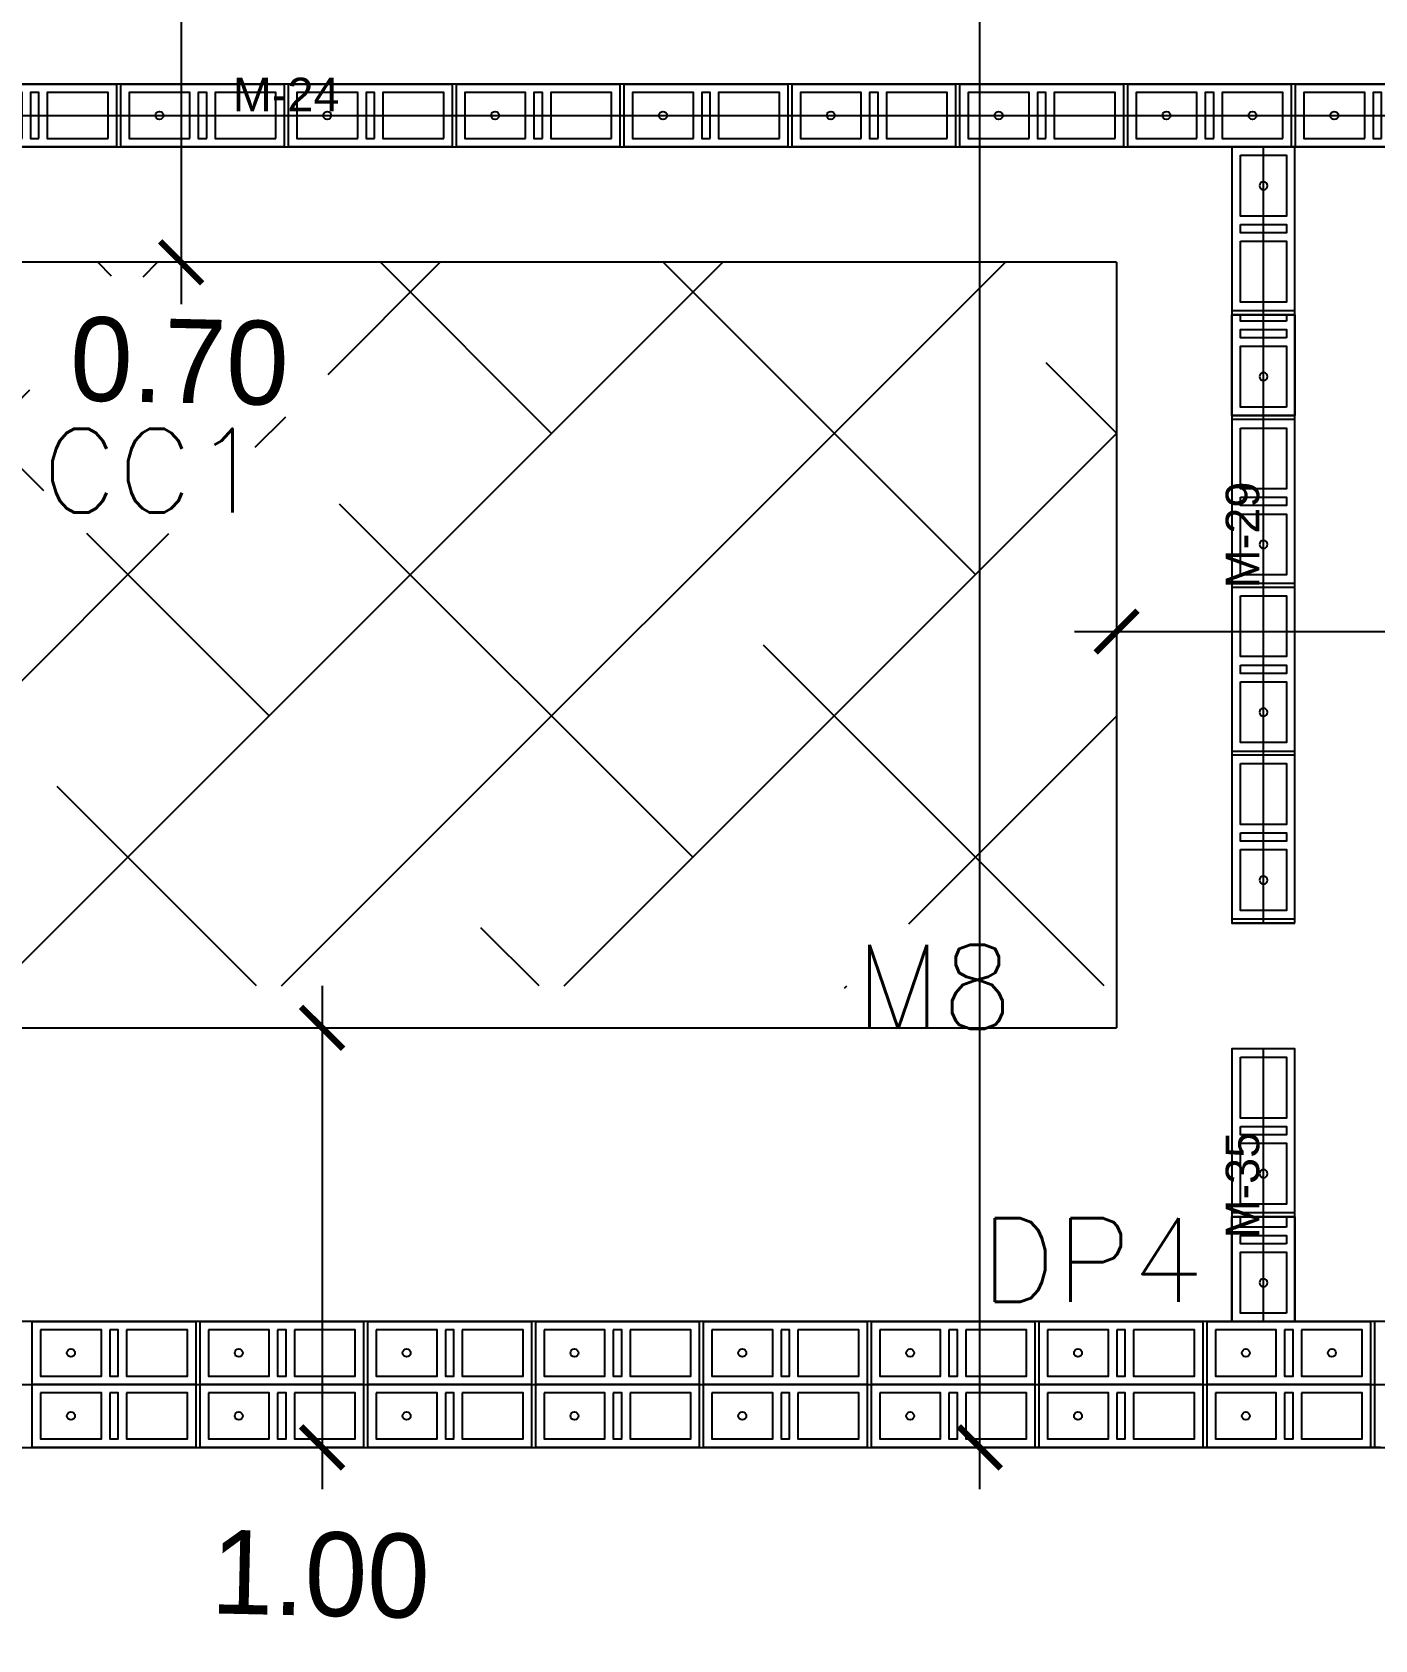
# Model space of a CAD drawing. Header units: metres. Extents: x -33.7 to 12.8, y -17.6 to 9.1.
# Drawn here: x -7.973 to -4.773, y -4.222 to -0.39 of the extents above; entities that cross this region are included whole.
import ezdxf
from ezdxf.enums import TextEntityAlignment as Align
from ezdxf.xclip import XClip

# ---------------------------------------------------------------- set-up
doc = ezdxf.new("R2010")
doc.units = ezdxf.units.M
doc.header["$XCLIPFRAME"] = 2
for name, color, linetype in [('00', 8, 'Continuous'), ('COTAS', 1, 'Continuous'), ('CUANT-MURO CONTENCION-MURO MC1 BLOCK 0.30', 1, 'Continuous'), ('CUANT-MUROS-BLOCK 0.15 CARGA', 5, 'Continuous'), ('S-cotas 001', 1, 'Continuous')]:
    doc.layers.add(name, color=color, linetype=linetype)
doc.styles.add('ROMANS', font='romans')
doc.styles.add('ROTULOS', font='GOTHIC.TTF')
doc.styles.get("Standard").update_dxf_attribs({"font": 'arial.ttf'})
doc.dimstyles.new('DIM_100_2', dxfattribs={"dimtxt": 0.2, "dimasz": 0.1, "dimexe": 0.1, "dimexo": 0.1, "dimgap": 0.15, "dimtad": 1, "dimtxsty": 'ROTULOS', "dimblk": 'ARCHTICK', "dimcen": 0.1, "dimdle": 0.1, "dimclrd": 256, "dimclre": 256, "dimclrt": 1, "dimaunit": 1, "dimadec": 3, "dimazin": 3, "dimtfac": 1, "dimtix": 1, "dimtmove": 2, "dimatfit": 0, "dimldrblk": 'FLECHA', "dimfxl": 0.25, "dimtvp": 1, "dimlwd": -1, "dimlwe": -1})

# ---------------------------------------------------------------- blocks, each defined once
blk = doc.blocks.new('*U114')
for points in [[(-0.075, 0.4), (0.075, 0.4), (0.075, 0.01), (-0.075, 0.01)], [(0.055, 0.38), (-0.055, 0.38), (-0.055, 0.235), (0.055, 0.235)], [(0.055, 0.215), (-0.055, 0.215), (-0.055, 0.195), (0.055, 0.195)], [(0.055, 0.175), (-0.055, 0.175), (-0.055, 0.03), (0.055, 0.03)]]:
    blk.add_lwpolyline(points, close=True)
at = {"color": 251}
blk.add_lwpolyline([(-0.075, 0), (0.075, 0)], dxfattribs=at)
at = {"color": 3}
blk.add_circle((0, 0.3075), 0.00953, dxfattribs=at)
blk = doc.blocks.new('*U115')
for points in [[(-0.075, 0.4), (0.075, 0.4), (0.075, 0.01), (-0.075, 0.01)], [(0.055, 0.38), (-0.055, 0.38), (-0.055, 0.235), (0.055, 0.235)], [(0.055, 0.215), (-0.055, 0.215), (-0.055, 0.195), (0.055, 0.195)], [(0.055, 0.175), (-0.055, 0.175), (-0.055, 0.03), (0.055, 0.03)]]:
    blk.add_lwpolyline(points, close=True)
at = {"color": 251}
blk.add_lwpolyline([(-0.075, 0), (0.075, 0)], dxfattribs=at)
at = {"color": 3}
blk.add_circle((0, 0.3075), 0.00953, dxfattribs=at)
blk = doc.blocks.new('*U116')
for points in [[(-0.075, 0.4), (0.075, 0.4), (0.075, 0.01), (-0.075, 0.01)], [(0.055, 0.38), (-0.055, 0.38), (-0.055, 0.235), (0.055, 0.235)], [(0.055, 0.215), (-0.055, 0.215), (-0.055, 0.195), (0.055, 0.195)], [(0.055, 0.175), (-0.055, 0.175), (-0.055, 0.03), (0.055, 0.03)]]:
    blk.add_lwpolyline(points, close=True)
at = {"color": 251}
blk.add_lwpolyline([(-0.075, 0), (0.075, 0)], dxfattribs=at)
at = {"color": 3}
blk.add_circle((0, 0.3075), 0.00953, dxfattribs=at)
blk = doc.blocks.new('*U117')
for points in [[(-0.075, 0.4), (0.075, 0.4), (0.075, 0.01), (-0.075, 0.01)], [(0.055, 0.38), (-0.055, 0.38), (-0.055, 0.235), (0.055, 0.235)], [(0.055, 0.215), (-0.055, 0.215), (-0.055, 0.195), (0.055, 0.195)], [(0.055, 0.175), (-0.055, 0.175), (-0.055, 0.03), (0.055, 0.03)]]:
    blk.add_lwpolyline(points, close=True)
at = {"color": 251}
blk.add_lwpolyline([(-0.075, 0), (0.075, 0)], dxfattribs=at)
at = {"color": 3}
blk.add_circle((0, 0.3075), 0.00953, dxfattribs=at)
blk = doc.blocks.new('*U118')
for points in [[(-0.075, 0.4), (0.075, 0.4), (0.075, 0.01), (-0.075, 0.01)], [(0.055, 0.38), (-0.055, 0.38), (-0.055, 0.235), (0.055, 0.235)], [(0.055, 0.215), (-0.055, 0.215), (-0.055, 0.195), (0.055, 0.195)], [(0.055, 0.175), (-0.055, 0.175), (-0.055, 0.03), (0.055, 0.03)]]:
    blk.add_lwpolyline(points, close=True)
at = {"color": 251}
blk.add_lwpolyline([(-0.075, 0), (0.075, 0)], dxfattribs=at)
at = {"color": 3}
blk.add_circle((0, 0.3075), 0.00953, dxfattribs=at)
blk = doc.blocks.new('*U119')
for points in [[(-0.075, 0.4), (0.075, 0.4), (0.075, 0.01), (-0.075, 0.01)], [(0.055, 0.38), (-0.055, 0.38), (-0.055, 0.235), (0.055, 0.235)], [(0.055, 0.215), (-0.055, 0.215), (-0.055, 0.195), (0.055, 0.195)], [(0.055, 0.175), (-0.055, 0.175), (-0.055, 0.03), (0.055, 0.03)]]:
    blk.add_lwpolyline(points, close=True)
at = {"color": 251}
blk.add_lwpolyline([(-0.075, 0), (0.075, 0)], dxfattribs=at)
at = {"color": 3}
blk.add_circle((0, 0.3075), 0.00953, dxfattribs=at)
blk = doc.blocks.new('*U120')
for points in [[(-0.075, 0.4), (0.075, 0.4), (0.075, 0.01), (-0.075, 0.01)], [(0.055, 0.38), (-0.055, 0.38), (-0.055, 0.235), (0.055, 0.235)], [(0.055, 0.215), (-0.055, 0.215), (-0.055, 0.195), (0.055, 0.195)], [(0.055, 0.175), (-0.055, 0.175), (-0.055, 0.03), (0.055, 0.03)]]:
    blk.add_lwpolyline(points, close=True)
at = {"color": 251}
blk.add_lwpolyline([(-0.075, 0), (0.075, 0)], dxfattribs=at)
at = {"color": 3}
blk.add_circle((0, 0.3075), 0.00953, dxfattribs=at)
blk = doc.blocks.new('*U121')
for points in [[(-0.075, 0.4), (0.075, 0.4), (0.075, 0.01), (-0.075, 0.01)], [(0.055, 0.38), (-0.055, 0.38), (-0.055, 0.235), (0.055, 0.235)], [(0.055, 0.215), (-0.055, 0.215), (-0.055, 0.195), (0.055, 0.195)], [(0.055, 0.175), (-0.055, 0.175), (-0.055, 0.03), (0.055, 0.03)]]:
    blk.add_lwpolyline(points, close=True)
at = {"color": 251}
blk.add_lwpolyline([(-0.075, 0), (0.075, 0)], dxfattribs=at)
at = {"color": 3}
blk.add_circle((0, 0.3075), 0.00953, dxfattribs=at)
blk = doc.blocks.new('*U141')
for points in [[(-0.075, 0.4), (0.075, 0.4), (0.075, 0.01), (-0.075, 0.01)], [(0.055, 0.38), (-0.055, 0.38), (-0.055, 0.235), (0.055, 0.235)], [(0.055, 0.215), (-0.055, 0.215), (-0.055, 0.195), (0.055, 0.195)], [(0.055, 0.175), (-0.055, 0.175), (-0.055, 0.03), (0.055, 0.03)]]:
    blk.add_lwpolyline(points, close=True)
at = {"color": 251}
blk.add_lwpolyline([(-0.075, 0), (0.075, 0)], dxfattribs=at)
at = {"color": 3}
for centre in [(0, 0.3075), (0, 0.1025)]:
    blk.add_circle(centre, 0.00953, dxfattribs=at)
blk = doc.blocks.new('*U138')
for points in [[(-0.075, 0.4), (0.075, 0.4), (0.075, 0.01), (-0.075, 0.01)], [(0.055, 0.38), (-0.055, 0.38), (-0.055, 0.235), (0.055, 0.235)], [(0.055, 0.215), (-0.055, 0.215), (-0.055, 0.195), (0.055, 0.195)], [(0.055, 0.175), (-0.055, 0.175), (-0.055, 0.03), (0.055, 0.03)]]:
    blk.add_lwpolyline(points, close=True)
at = {"color": 251}
blk.add_lwpolyline([(-0.075, 0), (0.075, 0)], dxfattribs=at)
at = {"color": 3}
blk.add_circle((0, 0.1025), 0.00953, dxfattribs=at)
blk = doc.blocks.new('*U139')
for points in [[(-0.075, 0.4), (0.075, 0.4), (0.075, 0.01), (-0.075, 0.01)], [(0.055, 0.38), (-0.055, 0.38), (-0.055, 0.235), (0.055, 0.235)], [(0.055, 0.215), (-0.055, 0.215), (-0.055, 0.195), (0.055, 0.195)], [(0.055, 0.175), (-0.055, 0.175), (-0.055, 0.03), (0.055, 0.03)]]:
    blk.add_lwpolyline(points, close=True)
at = {"color": 251}
blk.add_lwpolyline([(-0.075, 0), (0.075, 0)], dxfattribs=at)
at = {"color": 3}
blk.add_circle((0, 0.1025), 0.00953, dxfattribs=at)
blk = doc.blocks.new('*U140')
for points in [[(-0.075, 0.4), (0.075, 0.4), (0.075, 0.01), (-0.075, 0.01)], [(0.055, 0.38), (-0.055, 0.38), (-0.055, 0.235), (0.055, 0.235)], [(0.055, 0.215), (-0.055, 0.215), (-0.055, 0.195), (0.055, 0.195)], [(0.055, 0.175), (-0.055, 0.175), (-0.055, 0.03), (0.055, 0.03)]]:
    blk.add_lwpolyline(points, close=True)
at = {"color": 251}
blk.add_lwpolyline([(-0.075, 0), (0.075, 0)], dxfattribs=at)
at = {"color": 3}
blk.add_circle((0, 0.1025), 0.00953, dxfattribs=at)
blk = doc.blocks.new('*U142')
for points in [[(-0.075, 0.4), (0.075, 0.4), (0.075, 0.01), (-0.075, 0.01)], [(0.055, 0.38), (-0.055, 0.38), (-0.055, 0.235), (0.055, 0.235)], [(0.055, 0.215), (-0.055, 0.215), (-0.055, 0.195), (0.055, 0.195)], [(0.055, 0.175), (-0.055, 0.175), (-0.055, 0.03), (0.055, 0.03)]]:
    blk.add_lwpolyline(points, close=True)
at = {"color": 251}
blk.add_lwpolyline([(-0.075, 0), (0.075, 0)], dxfattribs=at)
at = {"color": 3}
blk.add_circle((0, 0.1025), 0.00953, dxfattribs=at)
blk = doc.blocks.new('*U143')
for points in [[(-0.075, 0.4), (0.075, 0.4), (0.075, 0.01), (-0.075, 0.01)], [(0.055, 0.38), (-0.055, 0.38), (-0.055, 0.235), (0.055, 0.235)], [(0.055, 0.215), (-0.055, 0.215), (-0.055, 0.195), (0.055, 0.195)], [(0.055, 0.175), (-0.055, 0.175), (-0.055, 0.03), (0.055, 0.03)]]:
    blk.add_lwpolyline(points, close=True)
at = {"color": 251}
blk.add_lwpolyline([(-0.075, 0), (0.075, 0)], dxfattribs=at)
at = {"color": 3}
blk.add_circle((0, 0.3075), 0.00953, dxfattribs=at)
blk = doc.blocks.new('*U144')
for points in [[(-0.075, 0.4), (0.075, 0.4), (0.075, 0.01), (-0.075, 0.01)], [(0.055, 0.38), (-0.055, 0.38), (-0.055, 0.235), (0.055, 0.235)], [(0.055, 0.215), (-0.055, 0.215), (-0.055, 0.195), (0.055, 0.195)], [(0.055, 0.175), (-0.055, 0.175), (-0.055, 0.03), (0.055, 0.03)]]:
    blk.add_lwpolyline(points, close=True)
at = {"color": 3}
blk.add_circle((0, 0.3075), 0.00953, dxfattribs=at)
blk = doc.blocks.new('*U145')
for points in [[(-0.075, 0.4), (0.075, 0.4), (0.075, 0.01), (-0.075, 0.01)], [(0.055, 0.38), (-0.055, 0.38), (-0.055, 0.235), (0.055, 0.235)], [(0.055, 0.215), (-0.055, 0.215), (-0.055, 0.195), (0.055, 0.195)], [(0.055, 0.175), (-0.055, 0.175), (-0.055, 0.03), (0.055, 0.03)]]:
    blk.add_lwpolyline(points, close=True)
at = {"color": 3}
blk.add_circle((0, 0.3075), 0.00953, dxfattribs=at)
blk = doc.blocks.new('*U156')
for points in [[(-0.075, 0.4), (0.075, 0.4), (0.075, 0.01), (-0.075, 0.01)], [(0.055, 0.38), (-0.055, 0.38), (-0.055, 0.235), (0.055, 0.235)], [(0.055, 0.215), (-0.055, 0.215), (-0.055, 0.195), (0.055, 0.195)], [(0.055, 0.175), (-0.055, 0.175), (-0.055, 0.03), (0.055, 0.03)]]:
    blk.add_lwpolyline(points, close=True)
at = {"color": 251}
blk.add_lwpolyline([(-0.075, 0), (0.075, 0)], dxfattribs=at)
at = {"color": 3}
blk.add_circle((0, 0.1025), 0.00953, dxfattribs=at)
blk = doc.blocks.new('*U136')
for points in [[(-0.075, 0.4), (0.075, 0.4), (0.075, 0.01), (-0.075, 0.01)], [(0.055, 0.38), (-0.055, 0.38), (-0.055, 0.235), (0.055, 0.235)], [(0.055, 0.215), (-0.055, 0.215), (-0.055, 0.195), (0.055, 0.195)], [(0.055, 0.175), (-0.055, 0.175), (-0.055, 0.03), (0.055, 0.03)]]:
    blk.add_lwpolyline(points, close=True)
at = {"color": 251}
blk.add_lwpolyline([(-0.075, 0), (0.075, 0)], dxfattribs=at)
at = {"color": 3}
for centre in [(0, 0.3075), (0, 0.1025)]:
    blk.add_circle(centre, 0.00953, dxfattribs=at)
blk = doc.blocks.new('*U157')
for points in [[(-0.075, 0.4), (0.075, 0.4), (0.075, 0.01), (-0.075, 0.01)], [(0.055, 0.38), (-0.055, 0.38), (-0.055, 0.235), (0.055, 0.235)], [(0.055, 0.215), (-0.055, 0.215), (-0.055, 0.195), (0.055, 0.195)], [(0.055, 0.175), (-0.055, 0.175), (-0.055, 0.03), (0.055, 0.03)]]:
    blk.add_lwpolyline(points, close=True)
at = {"color": 251}
blk.add_lwpolyline([(-0.075, 0), (0.075, 0)], dxfattribs=at)
at = {"color": 3}
blk.add_circle((0, 0.1025), 0.00953, dxfattribs=at)
blk = doc.blocks.new('*U158')
for points in [[(-0.075, 0.4), (0.075, 0.4), (0.075, 0.01), (-0.075, 0.01)], [(0.055, 0.38), (-0.055, 0.38), (-0.055, 0.235), (0.055, 0.235)], [(0.055, 0.215), (-0.055, 0.215), (-0.055, 0.195), (0.055, 0.195)], [(0.055, 0.175), (-0.055, 0.175), (-0.055, 0.03), (0.055, 0.03)]]:
    blk.add_lwpolyline(points, close=True)
at = {"color": 251}
blk.add_lwpolyline([(-0.075, 0), (0.075, 0)], dxfattribs=at)
at = {"color": 3}
blk.add_circle((0, 0.1025), 0.00953, dxfattribs=at)
blk = doc.blocks.new('*U159')
for points in [[(-0.075, 0.4), (0.075, 0.4), (0.075, 0.01), (-0.075, 0.01)], [(0.055, 0.38), (-0.055, 0.38), (-0.055, 0.235), (0.055, 0.235)], [(0.055, 0.215), (-0.055, 0.215), (-0.055, 0.195), (0.055, 0.195)], [(0.055, 0.175), (-0.055, 0.175), (-0.055, 0.03), (0.055, 0.03)]]:
    blk.add_lwpolyline(points, close=True)
at = {"color": 251}
blk.add_lwpolyline([(-0.075, 0), (0.075, 0)], dxfattribs=at)
at = {"color": 3}
blk.add_circle((0, 0.1025), 0.00953, dxfattribs=at)
blk = doc.blocks.new('*U160')
for points in [[(-0.075, 0.4), (0.075, 0.4), (0.075, 0.01), (-0.075, 0.01)], [(0.055, 0.38), (-0.055, 0.38), (-0.055, 0.235), (0.055, 0.235)], [(0.055, 0.215), (-0.055, 0.215), (-0.055, 0.195), (0.055, 0.195)], [(0.055, 0.175), (-0.055, 0.175), (-0.055, 0.03), (0.055, 0.03)]]:
    blk.add_lwpolyline(points, close=True)
at = {"color": 251}
blk.add_lwpolyline([(-0.075, 0), (0.075, 0)], dxfattribs=at)
at = {"color": 3}
blk.add_circle((0, 0.1025), 0.00953, dxfattribs=at)
blk = doc.blocks.new('*U161')
for points in [[(-0.075, 0.4), (0.075, 0.4), (0.075, 0.01), (-0.075, 0.01)], [(0.055, 0.38), (-0.055, 0.38), (-0.055, 0.235), (0.055, 0.235)], [(0.055, 0.215), (-0.055, 0.215), (-0.055, 0.195), (0.055, 0.195)], [(0.055, 0.175), (-0.055, 0.175), (-0.055, 0.03), (0.055, 0.03)]]:
    blk.add_lwpolyline(points, close=True)
at = {"color": 251}
blk.add_lwpolyline([(-0.075, 0), (0.075, 0)], dxfattribs=at)
at = {"color": 3}
blk.add_circle((0, 0.1025), 0.00953, dxfattribs=at)
blk = doc.blocks.new('*U162')
for points in [[(-0.075, 0.4), (0.075, 0.4), (0.075, 0.01), (-0.075, 0.01)], [(0.055, 0.38), (-0.055, 0.38), (-0.055, 0.235), (0.055, 0.235)], [(0.055, 0.215), (-0.055, 0.215), (-0.055, 0.195), (0.055, 0.195)], [(0.055, 0.175), (-0.055, 0.175), (-0.055, 0.03), (0.055, 0.03)]]:
    blk.add_lwpolyline(points, close=True)
at = {"color": 251}
blk.add_lwpolyline([(-0.075, 0), (0.075, 0)], dxfattribs=at)
at = {"color": 3}
blk.add_circle((0, 0.1025), 0.00953, dxfattribs=at)
blk = doc.blocks.new('*U164')
for points in [[(-0.075, 0.4), (0.075, 0.4), (0.075, 0.01), (-0.075, 0.01)], [(0.055, 0.38), (-0.055, 0.38), (-0.055, 0.235), (0.055, 0.235)], [(0.055, 0.215), (-0.055, 0.215), (-0.055, 0.195), (0.055, 0.195)], [(0.055, 0.175), (-0.055, 0.175), (-0.055, 0.03), (0.055, 0.03)]]:
    blk.add_lwpolyline(points, close=True)
at = {"color": 251}
blk.add_lwpolyline([(-0.075, 0), (0.075, 0)], dxfattribs=at)
at = {"color": 3}
blk.add_circle((0, 0.1025), 0.00953, dxfattribs=at)
blk = doc.blocks.new('_ArchTick')
at = {"color": 0, "linetype": 'ByBlock', "lineweight": -2, "const_width": 0.15}
blk.add_lwpolyline([(-0.5, -0.5), (0.5, 0.5)], dxfattribs=at)
blk = doc.blocks.new('*D421')
at = {"layer": 'COTAS', "transparency": 16777216}
for p, q in [((-5.4882, -1.819), (-4.5882, -1.819)), ((-5.3882, -1.919), (-5.3882, -1.919)), ((-4.6882, -1.919), (-4.6882, -1.919))]:
    blk.add_line(p, q, dxfattribs=at)
at = {"layer": 'Defpoints', "color": 0, "transparency": 16777216}
for p in [(-5.3882, -1.819), (-4.6882, -1.819), (-4.6882, -1.819)]:
    blk.add_point(p, dxfattribs=at)
at = {"layer": 'COTAS', "linetype": 'ByBlock', "transparency": 16777216, "xscale": 0.1, "yscale": 0.1, "zscale": 0.1, "rotation": 180}
blk.add_blockref('_ArchTick', (-5.3882, -1.819), dxfattribs=at)
at = {"layer": 'COTAS', "linetype": 'ByBlock', "transparency": 16777216, "xscale": 0.1, "yscale": 0.1, "zscale": 0.1}
blk.add_blockref('_ArchTick', (-4.6882, -1.819), dxfattribs=at)
at = {"layer": 'COTAS', "color": 1, "transparency": 16777216, "insert": (-4.1347, -1.6239), "char_height": 0.2, "attachment_point": 5, "style": 'ROTULOS'}
blk.add_mtext('\\A1;0.70', dxfattribs=at)
blk = doc.blocks.new('FLECHA')
h = blk.add_hatch(color=256)
edge = h.paths.add_edge_path()
edge.add_line((-0.76, -0.716), (-0.346, 0))
edge.add_line((-0.346, 0), (-0.76, 0.716))
edge.add_arc((-0.63, 0.791), 0.15, 30, 210, ccw=False)
edge.add_line((-0.5, 0.866), (0, 0))
edge.add_line((0, 0), (-0.5, -0.866))
edge.add_arc((-0.63, -0.791), 0.15, 150, 330, ccw=False)
blk.add_line((-0.346, 0), (-1.83, 0))
blk.add_lwpolyline([(-0.76, -0.716), (-0.346, 0), (-0.76, 0.716, -1), (-0.5, 0.866), (0, 0), (-0.5, -0.866, -1)], format="xyb", close=True)
blk = doc.blocks.new('*D429')
at = {"layer": 'Defpoints', "color": 0, "transparency": 16777216}
for p in [(-7.6178, -0.2387), (-7.6178, -0.9387), (-7.6178, -0.9387)]:
    blk.add_point(p, dxfattribs=at)
at = {"layer": 'S-cotas 001', "transparency": 16777216}
for p, q in [((-7.6178, -0.1387), (-7.6178, -1.0387)), ((-7.5178, -0.2387), (-7.5178, -0.2387)), ((-7.5178, -0.9387), (-7.5178, -0.9387))]:
    blk.add_line(p, q, dxfattribs=at)
at = {"layer": 'S-cotas 001', "linetype": 'ByBlock', "transparency": 16777216, "xscale": 0.1, "yscale": 0.1, "zscale": 0.1}
for p, rotation in [((-7.6178, -0.2387), 90), ((-7.6178, -0.9387), 270)]:
    blk.add_blockref('_ArchTick', p, dxfattribs=dict(at, rotation=rotation))
at = {"layer": 'S-cotas 001', "color": 1, "transparency": 16777216, "insert": (-7.6217, -1.1751), "char_height": 0.2, "attachment_point": 5, "rotation": 358.7095, "style": 'ROTULOS'}
blk.add_mtext('\\A1;0.70', dxfattribs=at)
blk = doc.blocks.new('*D430')
at = {"layer": 'Defpoints', "color": 0, "transparency": 16777216}
for p in [(-7.2818, -2.7636), (-7.2818, -3.7636), (-7.2818, -3.7636)]:
    blk.add_point(p, dxfattribs=at)
at = {"layer": 'S-cotas 001', "transparency": 16777216}
for p, q in [((-7.2818, -2.6636), (-7.2818, -3.8636)), ((-7.3818, -2.7636), (-7.3818, -2.7636)), ((-7.3818, -3.7636), (-7.3818, -3.7636))]:
    blk.add_line(p, q, dxfattribs=at)
at = {"layer": 'S-cotas 001', "linetype": 'ByBlock', "transparency": 16777216, "xscale": 0.1, "yscale": 0.1, "zscale": 0.1}
for p, rotation in [((-7.2818, -2.7636), 90), ((-7.2818, -3.7636), 270)]:
    blk.add_blockref('_ArchTick', p, dxfattribs=dict(at, rotation=rotation))
at = {"layer": 'S-cotas 001', "color": 1, "transparency": 16777216, "insert": (-7.2857, -4.0665), "char_height": 0.2, "attachment_point": 5, "rotation": 358.7095, "style": 'ROTULOS'}
blk.add_mtext('\\A1;1.00', dxfattribs=at)
blk = doc.blocks.new('*D447')
at = {"layer": 'COTAS', "transparency": 16777216}
for p, q in [((-5.7144, 3.4291), (-5.7144, 0.6148)), ((-4.7593, 3.3291), (-5.8144, 3.3291)), ((-5.7144, -3.8636), (-5.7144, -0.1878)), ((-4.7593, -3.7636), (-5.8144, -3.7636))]:
    blk.add_line(p, q, dxfattribs=at)
at = {"layer": 'Defpoints', "color": 0, "transparency": 16777216}
for p in [(-4.6593, 3.3291), (-5.7144, -3.7636), (-4.6593, -3.7636)]:
    blk.add_point(p, dxfattribs=at)
at = {"layer": 'COTAS', "linetype": 'ByBlock', "transparency": 16777216, "xscale": 0.1, "yscale": 0.1, "zscale": 0.1}
for p, rotation in [((-5.7144, 3.3291), 90), ((-5.7144, -3.7636), 270)]:
    blk.add_blockref('_ArchTick', p, dxfattribs=dict(at, rotation=rotation))
at = {"layer": 'COTAS', "color": 1, "transparency": 16777216, "insert": (-5.8487, 0.2135), "char_height": 0.2, "attachment_point": 5, "rotation": 90, "style": 'ROTULOS'}
blk.add_mtext('\\A1;7.09', dxfattribs=at)
blk = doc.blocks.new('MURO_MC-04')
at = {"color": 0, "linetype": 'CONTINUOUS'}
blk.add_line((0, 0), (11.4617, 0), dxfattribs=at)
at = {"color": 0}
blk.add_lwpolyline([(0, -0.15), (11.4617, -0.15), (11.4617, 0.15), (0, 0.15)], close=True, dxfattribs=at)
at = {"color": 0, "flags": 1}
for tag in ['ESPESOR', 'ALTURA', 'VANO', 'EJE_L', 'TIPO', 'ETQ']:
    blk.add_attdef(tag, text='', height=0.08, dxfattribs=at).set_placement((5.7309, 0.05), align=Align.MIDDLE_CENTER)
at = {"color": 0}
blk.add_attdef('ID', text='', height=0.08, dxfattribs=at).set_placement((5.7309, 0.05), align=Align.MIDDLE_CENTER)
blk = doc.blocks.new('MURO_M-24')
at = {"color": 0, "linetype": 'CONTINUOUS'}
blk.add_line((0, 0), (6.3914, 0), dxfattribs=at)
at = {"color": 0}
blk.add_lwpolyline([(0, -0.075), (6.3914, -0.075), (6.3914, 0.075), (0, 0.075)], close=True, dxfattribs=at)
at = {"color": 0, "flags": 1}
for tag in ['ESPESOR', 'ALTURA', 'VANO', 'EJE_L', 'TIPO', 'ETQ']:
    blk.add_attdef(tag, text='', height=0.08, dxfattribs=at).set_placement((3.1957, 0.05), align=Align.MIDDLE_CENTER)
at = {"color": 0}
blk.add_attdef('ID', text='', height=0.08, dxfattribs=at).set_placement((3.1957, 0.05), align=Align.MIDDLE_CENTER)
blk = doc.blocks.new('MURO_M-29')
at = {"color": 0, "linetype": 'CONTINUOUS'}
blk.add_line((0, 0), (1.85, 0), dxfattribs=at)
at = {"color": 0}
blk.add_lwpolyline([(0, -0.075), (1.85, -0.075), (1.85, 0.075), (0, 0.075)], close=True, dxfattribs=at)
at = {"color": 0, "flags": 1}
for tag in ['ESPESOR', 'ALTURA', 'VANO', 'EJE_L', 'TIPO', 'ETQ']:
    blk.add_attdef(tag, text='', height=0.08, dxfattribs=at).set_placement((0.925, 0.05), align=Align.MIDDLE_CENTER)
at = {"color": 0}
blk.add_attdef('ID', text='', height=0.08, dxfattribs=at).set_placement((0.925, 0.05), align=Align.MIDDLE_CENTER)
blk = doc.blocks.new('MURO_M-35')
at = {"color": 0, "linetype": 'CONTINUOUS'}
blk.add_line((0, 0), (0.6498, 0), dxfattribs=at)
at = {"color": 0}
blk.add_lwpolyline([(0, -0.075), (0.6498, -0.075), (0.6498, 0.075), (0, 0.075)], close=True, dxfattribs=at)
at = {"color": 0, "flags": 1}
for tag in ['ESPESOR', 'ALTURA', 'VANO', 'EJE_L', 'TIPO', 'ETQ']:
    blk.add_attdef(tag, text='', height=0.08, dxfattribs=at).set_placement((0.3249, 0.05), align=Align.MIDDLE_CENTER)
at = {"color": 0}
blk.add_attdef('ID', text='', height=0.08, dxfattribs=at).set_placement((0.3249, 0.05), align=Align.MIDDLE_CENTER)

msp = doc.modelspace()

# ---------------------------------------------------------------- hatches: boundary and pattern name
at = {"layer": '00'}
h = msp.add_hatch(dxfattribs=at)
h.set_pattern_fill('ANSI38', color=256, scale=0.15)
h.paths.add_polyline_path([(-4.6593, 0.8334), (-8.386, 0.8334), (-8.386, -0.2387), (-4.6593, -0.2387)])
h.paths.add_polyline_path([(-5.3507, 0.0369), (-4.7173, 0.0369), (-4.7173, -0.2631), (-5.3507, -0.2631)])
h.paths.add_polyline_path([(-8.1834, 0.8535), (-7.731, 0.8535), (-7.731, 0.5535), (-8.1834, 0.5535)])
h.paths.add_polyline_path([(-9.586, 0.8334), (-9.586, -0.2387), (-8.386, -0.2387), (-8.386, 0.8334)])
h.paths.add_polyline_path([(-8.386, 6.3702), (-8.386, 1.5334), (-4.6593, 1.5334), (-4.6593, 3.3291), (-2.586, 3.3291), (-2.586, 6.3702)])
h.paths.add_polyline_path([(-11.086, 6.3702), (-11.086, 2.9834), (-9.586, 2.9834), (-9.586, 1.5334), (-8.386, 1.5334), (-8.386, 6.3702)])
h.paths.add_polyline_path([(-9.5393, 1.8241), (-8.9155, 1.8241), (-8.9155, 1.5241), (-9.5393, 1.5241)])
h.paths.add_polyline_path([(-8.386, 6.3702), (-8.386, 7.7363), (-8.8848, 7.7363), (-9.2848, 7.7363), (-9.6848, 7.7363), (-10.0848, 7.7363), (-10.4848, 7.7363), (-10.611, 7.7363), (-10.8848, 7.7362), (-11.086, 7.7362), (-11.086, 6.3702)])
h.paths.add_polyline_path([(-3.182, 7.8863), (-3.182, 7.8663), (-3.182, 7.8364), (-3.182, 7.7563), (-3.182, 7.7363), (-3.372, 7.7363), (-3.372, 7.8364), (-3.7597, 7.8364), (-3.7597, 7.7363), (-3.986, 7.7363), (-3.986, 6.7363), (-4.686, 6.7363), (-4.686, 7.7363), (-4.9222, 7.7363), (-5.1122, 7.7363), (-5.3598, 7.7363), (-5.7598, 7.7363), (-6.1598, 7.7363), (-6.5598, 7.7363), (-6.9598, 7.7363), (-7.3598, 7.7363), (-7.586, 7.7362), (-7.586, 6.7363), (-8.286, 6.7363), (-8.286, 7.7363), (-8.386, 7.7363), (-8.386, 6.3702), (-2.586, 6.3702), (-2.586, 6.7363), (-2.936, 6.7363), (-2.936, 7.7363), (-3.172, 7.7363), (-3.172, 7.8364), (-3.172, 7.8863)], is_closed=False)
h.paths.add_polyline_path([(-2.586, 3.3291), (1.439, 3.3291), (1.439, 4.9451), (-2.011, 4.9451), (-2.011, 6.3702), (-2.586, 6.3702)])
h.paths.add_polyline_path([(-2.011, 7.7363), (-2.236, 7.7363), (-2.236, 6.7363), (-2.586, 6.7363), (-2.586, 6.3702), (-2.011, 6.3702)])
h.paths.add_polyline_path([(4.6574, 4.9302), (3.9462, 5.2268), (4.0571, 5.4926), (2.139, 6.2926), (2.139, 1.5084), (3.2303, 1.5084)])
h.paths.add_polyline_path([(10.1144, 2.8169), (9.7724, 2.9595), (9.9071, 3.2826), (6.4461, 4.726), (6.2536, 4.2645), (5.3035, 4.6608), (3.9158, 1.3334), (9.4957, 1.3334), (9.7777, 2.0095)])
h.paths.add_polyline_path([(8.7205, 1.6505), (9.3407, 1.3935), (9.1876, 1.024), (8.5673, 1.281)])
h.paths.add_polyline_path([(9.4957, 1.3334), (3.9158, 1.3334), (3.6968, 0.8084), (2.139, 0.8084), (2.139, -2.6637), (7.8287, -2.6637)])
h.paths.add_polyline_path([(7.0302, -2.4025), (7.6504, -2.6595), (7.4973, -3.029), (6.877, -2.772)])
h.paths.add_polyline_path([(8.6568, 1.3446), (9.1961, 1.0926), (9.0691, 0.8208), (8.5298, 1.0728)])
h.paths.add_polyline_path([(7.453, -3.5646), (7.8287, -2.6637), (2.139, -2.6637), (2.139, -3.1747), (3.0741, -3.5646)])
h.paths.add_polyline_path([(3.0741, -3.5646), (6.4622, -4.9777), (6.5969, -4.6546), (6.9389, -4.7973), (7.453, -3.5646)])
h.paths.add_polyline_path([(-5.3882, -2.6637), (-5.3882, -0.9387), (-8.0538, -0.9387), (-8.0538, -2.6637)])
h.paths.add_polyline_path([(-6.0368, -2.5157), (-5.5845, -2.5157), (-5.5845, -2.8157), (-6.0368, -2.8157)])
h.paths.add_polyline_path([(-11.386, -3.8953), (-11.386, -2.6637), (-11.386, -0.3166), (-12.886, -0.3166), (-12.886, 0.5401), (-15.8572, -0.7944), (-17.5814, -3.3881), (-14.0719, -5.7717), (-13.5557, -4.9952), (-12.557, -5.6591)])
h.paths.add_polyline_path([(-15.8572, -0.7944), (-17.6054, -1.5796), (-17.4593, -1.6767), (-18.2811, -2.9129), (-17.5814, -3.3881)])
h.paths.add_polyline_path([(-12.886, 1.3334), (-12.886, 2.4194), (-15.3829, 4.7202), (-17.9279, 4.7202), (-20.7334, 0.4997), (-17.9006, -1.3833), (-15.5456, -0.3256), (-14.4428, 1.3334)])
h.paths.add_polyline_path([(-11.786, 2.9834), (-12.886, 2.9834), (-12.886, 2.8274), (-15.36, 5.107), (-15.36, 5.5139), (-11.786, 5.5139), (-11.786, 2.9834)])
h.paths.add_polyline_path([(-23.2556, 0.1331), (-23.1743, 0.079), (-22.2323, 1.4961), (-20.9832, 0.6658), (-18.2881, 4.7202), (-18.66, 4.7202), (-18.66, 7.0363)])
h.paths.add_polyline_path([(-15.36, 7.0363), (-15.36, 6.3702), (-11.786, 6.3702), (-11.786, 7.0363)])
h.paths.add_polyline_path([(-14.9493, 6.5059), (-14.4969, 6.5059), (-14.4969, 6.2059), (-14.9493, 6.2059)])
h.paths.add_polyline_path([(-13.402, 7.054), (-12.7307, 7.0389), (-12.7397, 6.639), (-13.411, 6.6541)])
h.paths.add_polyline_path([(-11.736, 6.2139), (-11.736, 6.3702), (-15.36, 6.3702), (-15.36, 6.2139)])
h.paths.add_polyline_path([(-22.706, -7.3169), (-22.4748, -6.3262), (-20.6318, -6.7465), (-19.9949, -3.9537), (-22.5603, -2.2485), (-24.2496, -4.7898), (-23.3334, -5.3988), (-24.0254, -6.4398)])
h.paths.add_polyline_path([(-25.7636, -7.053), (-25.6242, -7.0875), (-25.9129, -8.2523), (-23.5743, -8.8319), (-23.4877, -8.4824), (-23.4397, -8.2471), (-23.8182, -8.1533), (-24.2016, -8.0582), (-24.5899, -7.962), (-24.9781, -7.8658), (-25.3664, -7.7696), (-25.7449, -7.6757), (-25.7088, -7.5301), (-25.3206, -7.6264), (-24.9323, -7.7226), (-24.5441, -7.8188), (-24.1558, -7.9151), (-23.7821, -8.0077), (-23.3939, -8.1039), (-23.2483, -8.14), (-23.3445, -8.5282), (-23.4287, -8.868), (-23.0877, -8.9525), (-22.706, -7.3169), (-24.0254, -6.4398), (-24.7173, -7.4808), (-25.6392, -6.868)])
h.paths.add_polyline_path([(-19.3284, -9.3819), (-18.7609, -9.7591), (-16.3508, -6.1334), (-13.937, -7.7379), (-13.7738, -7.492), (-14.7736, -6.8274), (-14.238, -6.0216), (-17.7475, -3.638), (-19.9216, -6.9085), (-18.797, -7.165)])
h.paths.add_polyline_path([(-19.7546, -10.8089), (-19.5492, -10.945), (-18.927, -10.009), (-19.4029, -9.6926), (-19.6751, -10.8286)])
h.paths.add_polyline_path([(-18.6973, -16.0499), (-18.2664, -14.311), (-20.7079, -12.6881), (-19.7152, -11.1948), (-20.6224, -10.5938), (-20.8884, -10.5278), (-21.2767, -10.4316), (-21.6649, -10.3354), (-22.0532, -10.2391), (-22.124, -10.2216), (-24.9656, -14.4963)])
h.paths.add_polyline_path([(-24.9656, -14.4963), (-22.124, -10.2216), (-22.4414, -10.1429), (-22.8297, -10.0467), (-23.218, -9.9505), (-23.6062, -9.8542), (-23.9945, -9.758), (-24.3827, -9.6618), (-24.771, -9.5655), (-25.1592, -9.4693), (-25.5475, -9.3731), (-25.9357, -9.2769), (-26.1534, -9.2229), (-26.324, -9.1806), (-26.7122, -9.0844), (-27.1005, -8.9882), (-27.2036, -8.9626), (-30.0452, -13.2373), (-25.6764, -14.3201)])
h.paths.add_polyline_path([(-22.1972, -9.4099), (-21.5063, -9.5712), (-21.5972, -9.9607), (-22.2881, -9.7994)])
h.paths.add_polyline_path([(-27.2036, -8.9626), (-27.4887, -8.8919), (-27.877, -8.7957), (-28.2652, -8.6995), (-28.2888, -8.6936), (-28.6535, -8.6032), (-29.032, -8.5094), (-29.1026, -8.4919), (-31.9442, -12.7666), (-30.0452, -13.2373)])
h.paths.add_polyline_path([(-29.6289, -8.3615), (-29.6974, -8.3445), (-29.733, -8.3357), (-30.0423, -8.259), (-33.4182, -12.4013), (-31.9442, -12.7666), (-29.1026, -8.4919), (-29.2503, -8.4553)])
h.paths.add_polyline_path([(-27.3143, -6.1019), (-26.9261, -6.1982), (-26.5378, -6.2944), (-26.4809, -6.3085), (-26.7993, -6.0969), (-26.1073, -5.0559), (-26.5251, -4.7781), (-27.3934, -6.0824), (-27.3241, -6.0995)], is_closed=False)
h.paths.add_polyline_path([(-26.1838, -6.5367), (-26.1924, -6.5713), (-26.338, -6.5352), (-26.3294, -6.5006), (-26.5836, -6.4376), (-26.9719, -6.3414), (-27.3601, -6.2451), (-27.4817, -6.215), (-27.7172, -6.5687), (-26.0735, -6.9761), (-25.889, -6.702), (-26.1102, -6.5549)])
h.paths.add_polyline_path([(-27.7888, -6.6763), (-28.4237, -7.6299), (-28.0482, -7.723)])
h.paths.add_polyline_path([(-23.1743, 0.079), (-23.2556, 0.1331), (-26.5251, -4.7781), (-26.1073, -5.0559), (-25.4153, -4.0149), (-24.4994, -4.6237), (-22.8101, -2.0824), (-24.0592, -1.2521)])
h.paths.add_polyline_path([(-14.4428, 1.3334), (-15.5456, -0.3256), (-12.886, 0.8689), (-12.886, 1.3334)])
h.paths.add_polyline_path([(-11.0382, -0.4636), (-11.0382, -0.3166), (-11.386, -0.3166), (-11.386, -2.6637), (-11.3538, -2.6637), (-11.3538, -0.4636)])
h.paths.add_polyline_path([(-19.9216, -6.9085), (-17.7475, -3.638), (-18.4471, -3.1628), (-19.2861, -4.4249), (-19.7277, -4.1314), (-20.3393, -6.8132)])
h.paths.add_polyline_path([(2.1518, -2.8988), (2.7756, -2.8988), (2.7756, -3.1988), (2.1518, -3.1988)])
h.paths.add_polyline_path([(-20.7446, -3.7304), (-20.0476, -3.8632), (-20.1225, -4.2561), (-20.8195, -4.1233)])
h.paths.add_polyline_path([(-25.755, -7.6631), (-25.1515, -7.8209), (-25.2273, -8.1111), (-25.8309, -7.9534)])
h.paths.add_polyline_path([(-19.2987, -9.1554), (-19.0535, -8.8097), (-18.8088, -8.9833), (-19.054, -9.329)])
h.paths.add_polyline_path([(-20.9886, -10.5251), (-20.5588, -10.6317), (-20.631, -10.9229), (-21.0608, -10.8163)])
h.paths.add_polyline_path([(-25.441, -14.4093), (-25.2795, -13.7576), (-24.8912, -13.8538), (-25.0527, -14.5055)])
h.paths.add_polyline_path([(-25.6505, -14.3528), (-25.5225, -13.7715), (-25.2295, -13.8361), (-25.3575, -14.4174)])
h.paths.add_polyline_path([(-19.8576, -6.0936), (-19.4643, -5.503), (-19.1314, -5.7247), (-19.5246, -6.3153)])
h.paths.add_polyline_path([(-2.011, 6.6254), (-2.0963, 6.6254), (-2.0963, 6.9254), (-2.011, 6.9254)], flags=16)
h.paths.add_polyline_path([(-2.011, 6.8147), (-2.1595, 6.8147), (-2.1595, 7.2147), (-2.011, 7.2147)], flags=16)
h.paths.add_polyline_path([(-7.1504, 0.8049), (-6.441, 0.789), (-6.45, 0.3891), (-7.1594, 0.4051)], flags=16)
h.paths.add_polyline_path([(-7.1232, 0.4867), (-6.547, 0.4867), (-6.547, 0.1867), (-7.1232, 0.1867)], flags=16)
h.paths.add_polyline_path([(-6.0487, -0.1365), (-6.0487, 0.5635), (-5.6487, 0.5635), (-5.6487, -0.1365)], flags=16)
h.paths.add_polyline_path([(-11.0246, 6.0206), (-10.3913, 6.0206), (-10.3913, 5.7206), (-11.0246, 5.7206)], flags=16)
h.paths.add_polyline_path([(-10.7401, 4.2263), (-10.1639, 4.2263), (-10.1639, 3.9263), (-10.7401, 3.9263)], flags=16)
h.paths.add_polyline_path([(-10.8373, 4.5734), (-10.1277, 4.5734), (-10.1277, 4.1734), (-10.8373, 4.1734)], flags=16)
h.paths.add_polyline_path([(-8.9728, 6.9005), (-8.9728, 7.572), (-8.5728, 7.572), (-8.5728, 6.9005)], flags=16)
h.paths.add_polyline_path([(-10.0971, 7.638), (-9.4258, 7.6229), (-9.4348, 7.223), (-10.1061, 7.2381)], flags=16)
h.paths.add_polyline_path([(-10.0218, 7.3154), (-9.4265, 7.3154), (-9.4265, 7.0154), (-10.0218, 7.0154)], flags=16)
h.paths.add_polyline_path([(-10.8373, 7.0355), (-10.1277, 7.0355), (-10.1277, 6.6355), (-10.8373, 6.6355)], flags=16)
h.paths.add_polyline_path([(-10.7401, 6.6884), (-10.1639, 6.6884), (-10.1639, 6.3884), (-10.7401, 6.3884)], flags=16)
h.paths.add_polyline_path([(-5.3728, 6.9005), (-5.3728, 7.572), (-4.9728, 7.572), (-4.9728, 6.9005)], flags=16)
h.paths.add_polyline_path([(-6.3245, 7.3651), (-5.7292, 7.3651), (-5.7292, 7.0651), (-6.3245, 7.0651)], flags=16)
h.paths.add_polyline_path([(-6.3998, 7.638), (-5.7285, 7.6229), (-5.7375, 7.223), (-6.4088, 7.2381)], flags=16)
h.paths.add_polyline_path([(-3.7873, 7.2147), (-3.0777, 7.2147), (-3.0777, 6.8147), (-3.7873, 6.8147)], flags=16)
h.paths.add_polyline_path([(-7.2901, 6.8676), (-6.7139, 6.8676), (-6.7139, 6.5676), (-7.2901, 6.5676)], flags=16)
h.paths.add_polyline_path([(-7.3873, 7.2147), (-6.6777, 7.2147), (-6.6777, 6.8147), (-7.3873, 6.8147)], flags=16)
h.paths.add_polyline_path([(-1.8399, 4.034), (-1.1304, 4.034), (-1.1304, 3.634), (-1.8399, 3.634)], flags=16)
h.paths.add_polyline_path([(0.4157, 4.2451), (0.9919, 4.2451), (0.9919, 3.9451), (0.4157, 3.9451)], flags=16)
h.paths.add_polyline_path([(0.3231, 4.5921), (1.0326, 4.5921), (1.0326, 4.1921), (0.3231, 4.1921)], flags=16)
h.paths.add_polyline_path([(3.3137, 4.5875), (3.9633, 4.302), (3.8023, 3.9358), (3.1528, 4.2213)], flags=16)
h.paths.add_polyline_path([(3.2297, 4.2453), (3.7572, 4.0135), (3.6365, 3.7389), (3.109, 3.9707)], flags=16)
h.paths.add_polyline_path([(2.1466, -0.3731), (2.7704, -0.3731), (2.7704, -0.6731), (2.1466, -0.6731)], flags=16)
h.paths.add_polyline_path([(3.1299, 0.6767), (3.7728, 0.6767), (3.7728, 0.3767), (3.1299, 0.3767)], flags=16)
h.paths.add_polyline_path([(6.9665, -2.7084), (7.5058, -2.9604), (7.3788, -3.2322), (6.8395, -2.9801)], flags=16)
h.paths.add_polyline_path([(-7.9718, -0.9672), (-7.2625, -0.9832), (-7.2715, -1.3831), (-7.9809, -1.3671)], flags=16)
h.paths.add_polyline_path([(-7.9447, -1.2855), (-7.3685, -1.2855), (-7.3685, -1.5855), (-7.9447, -1.5855)], flags=16)
h.paths.add_polyline_path([(-16.0534, -4.1835), (-15.8082, -3.8378), (-15.5635, -4.0114), (-15.8087, -4.3571)], flags=16)
h.paths.add_polyline_path([(-15.882, -4.4089), (-15.4893, -3.818), (-15.1561, -4.0394), (-15.5489, -4.6303)], flags=16)
h.paths.add_polyline_path([(-15.4944, -0.66), (-15.1916, -1.3017), (-15.5533, -1.4724), (-15.8562, -0.8307)], flags=16)
h.paths.add_polyline_path([(-15.1916, -0.7068), (-14.9795, -1.0737), (-15.2392, -1.2238), (-15.4513, -0.8569)], flags=16)
h.paths.add_polyline_path([(-12.4951, -4.0567), (-11.9374, -4.4306), (-12.1602, -4.7628), (-12.7178, -4.3889)], flags=16)
h.paths.add_polyline_path([(-12.6176, -4.3441), (-12.1384, -4.6972), (-12.3163, -4.9387), (-12.7955, -4.5856)], flags=16)
h.paths.add_polyline_path([(-18.1856, -2.8372), (-17.7928, -2.2463), (-17.4597, -2.4677), (-17.8524, -3.0586)], flags=16)
h.paths.add_polyline_path([(-19.6813, 0.7981), (-19.0904, 0.4053), (-19.3118, 0.0722), (-19.9027, 0.465)], flags=16)
h.paths.add_polyline_path([(-15.0925, 3.5852), (-14.7506, 3.8357), (-14.5733, 3.5937), (-14.9152, 3.3432)], flags=16)
h.paths.add_polyline_path([(-19.1626, 2.6531), (-18.5717, 2.2604), (-18.7931, 1.9272), (-19.384, 2.32)], flags=16)
h.paths.add_polyline_path([(-18.8699, 2.7271), (-18.5287, 2.4757), (-18.7067, 2.2342), (-19.0479, 2.4856)], flags=16)
h.paths.add_polyline_path([(-15.0544, 3.2966), (-14.5142, 3.7567), (-14.2549, 3.4521), (-14.795, 2.9921)], flags=16)
h.paths.add_polyline_path([(-15.3473, 5.5061), (-14.7235, 5.5061), (-14.7235, 5.2061), (-15.3473, 5.2061)], flags=16)
h.paths.add_polyline_path([(-13.6656, 5.4855), (-12.9562, 5.4695), (-12.9653, 5.0696), (-13.6746, 5.0856)], flags=16)
h.paths.add_polyline_path([(-13.6384, 5.1672), (-13.0622, 5.1672), (-13.0622, 4.8672), (-13.6384, 4.8672)], flags=16)
h.paths.add_polyline_path([(-20.9408, 3.2934), (-20.4616, 2.9403), (-20.6396, 2.6988), (-21.1188, 3.0519)], flags=16)
h.paths.add_polyline_path([(-20.8113, 3.603), (-20.2521, 3.2313), (-20.4736, 2.8982), (-21.0327, 3.2699)], flags=16)
h.paths.add_polyline_path([(-13.3383, 6.7373), (-12.7431, 6.7373), (-12.7431, 6.4373), (-13.3383, 6.4373)], flags=16)
h.paths.add_polyline_path([(-20.6692, -4.0667), (-20.2504, -4.1315), (-20.2962, -4.4279), (-20.7151, -4.3632)], flags=16)
h.paths.add_polyline_path([(-22.9334, -3.0194), (-22.3425, -3.4122), (-22.5639, -3.7453), (-23.1548, -3.3525)], flags=16)
h.paths.add_polyline_path([(-22.6407, -2.9454), (-22.2996, -3.1968), (-22.4775, -3.4384), (-22.8187, -3.187)], flags=16)
h.paths.add_polyline_path([(-23.6003, -7.6928), (-22.9968, -7.8506), (-23.0727, -8.1408), (-23.6762, -7.983)], flags=16)
h.paths.add_polyline_path([(-19.1273, -9.3808), (-18.7346, -8.7899), (-18.4014, -9.0114), (-18.7942, -9.6023)], flags=16)
h.paths.add_polyline_path([(-19.2282, -15.1266), (-18.6685, -15.3293), (-18.7707, -15.6113), (-19.3304, -15.4087)], flags=16)
h.paths.add_polyline_path([(-21.7032, -10.3271), (-21.0997, -10.4849), (-21.1756, -10.7752), (-21.7791, -10.6174)], flags=16)
h.paths.add_polyline_path([(-19.1764, -14.8285), (-18.5329, -15.0204), (-18.6472, -15.4037), (-19.2907, -15.2119)], flags=16)
h.paths.add_polyline_path([(-24.6976, -2.4015), (-24.2184, -2.7546), (-24.3963, -2.9961), (-24.8755, -2.643)], flags=16)
h.paths.add_polyline_path([(-24.8921, -2.5383), (-24.3329, -2.91), (-24.5543, -3.2432), (-25.1135, -2.8715)], flags=16)
h.paths.add_polyline_path([(8.1076, 3.5617), (8.6525, 3.3222), (8.5318, 3.0475), (7.9869, 3.287)], flags=16)
h.paths.add_polyline_path([(8.2853, 3.9202), (8.8214, 3.6702), (8.6481, 3.2986), (8.112, 3.5486)], flags=16)
h.paths.add_polyline_path([(2.8707, 5.5518), (3.4156, 5.3122), (3.2949, 5.0376), (2.75, 5.2771)], flags=24)
h.paths.add_polyline_path([(3.1058, 5.8643), (3.618, 5.5686), (3.413, 5.2135), (2.9008, 5.5092)], flags=24)

# ---------------------------------------------------------------- linework, layer by layer
for points in [[(-5.3882, -0.9387), (-8.0538, -0.9387)], [(-5.3882, -0.9387), (-5.3882, -2.7636)], [(-8.0538, -2.7636), (-5.3882, -2.7636)], [(-10.0922, -3.7636), (1.489, -3.7636)]]:
    msp.add_lwpolyline(points, dxfattribs=at)

# ---------------------------------------------------------------- block references
for name, p, rotation in [('*U164', (-8.1718, -0.5887), 270.0000000000002), ('*U162', (-7.7718, -0.5887), 270.0000000000002), ('*U161', (-7.3718, -0.5887), 270.0000000000002), ('*U160', (-6.9718, -0.5887), 270.0000000000002), ('*U159', (-6.5718, -0.5887), 270.0000000000002), ('*U158', (-6.1718, -0.5887), 270.0000000000002), ('*U157', (-5.7718, -0.5887), 270.0000000000002), ('*U136', (-5.3718, -0.5887), 270.0000000000002), ('*U156', (-4.9718, -0.5887), 270.0000000000002), ('*U114', (-7.5727, -3.5386), 90.00000000000017), ('*U115', (-7.1727, -3.5386), 90.00000000000017), ('*U116', (-6.7727, -3.5386), 90.00000000000017), ('*U117', (-6.3727, -3.5386), 90.00000000000017), ('*U118', (-5.9727, -3.5386), 90.00000000000017), ('*U119', (-5.5727, -3.5386), 90.00000000000017), ('*U120', (-5.1727, -3.5386), 90.00000000000017), ('*U141', (-4.7727, -3.5386), 90.00000000000017), ('*U114', (-7.5727, -3.6886), 90.00000000000017), ('*U115', (-7.1727, -3.6886), 90.00000000000017), ('*U116', (-6.7727, -3.6886), 90.00000000000017), ('*U117', (-6.3727, -3.6886), 90.00000000000017), ('*U118', (-5.9727, -3.6886), 90.00000000000017), ('*U119', (-5.5727, -3.6886), 90.00000000000017), ('*U120', (-5.1727, -3.6886), 90.00000000000017), ('*U121', (-4.7727, -3.6886), 90.00000000000017)]:
    msp.add_blockref(name, p, dxfattribs=dict(at, rotation=rotation))
at = {"layer": '00', "xscale": -1}
for name, p in [('*U143', (-5.0382, -1.0637)), ('*U142', (-5.0382, -1.7137)), ('*U140', (-5.0382, -2.1137)), ('*U139', (-5.0382, -2.5137)), ('*U138', (-5.0382, -3.2137))]:
    msp.add_blockref(name, p, dxfattribs=at)
at = {"layer": '00'}
ref = msp.add_blockref('*U145', (-5.0382, -0.9037), dxfattribs=dict(at, xscale=-1, rotation=180))
XClip(ref).set_block_clipping_path([(-0.0749999999, 0.1600000139), (0.0749999999, 0.4)])
ref = msp.add_blockref('*U144', (-5.0382, -3.0636), dxfattribs=dict(at, xscale=-1, rotation=180))
XClip(ref).set_block_clipping_path([(-0.0749999999, 0.1501767417), (0.0749999999, 0.4)])
at = {"layer": 'CUANT-MURO CONTENCION-MURO MC1 BLOCK 0.30'}
msp.add_blockref('MURO_MC-04', (-9.9727, -3.6136), dxfattribs=at)
at = {"layer": 'CUANT-MUROS-BLOCK 0.15 CARGA'}
msp.add_blockref('MURO_M-24', (-10.5632, -0.5887), dxfattribs=at).add_auto_attribs({'ID': 'M-24'})
at = {"layer": 'CUANT-MUROS-BLOCK 0.15 CARGA', "rotation": 90}
for name, p, values in [('MURO_M-29', (-5.0382, -2.5137), {'ID': 'M-29'}), ('MURO_M-35', (-5.0382, -3.4636), {'ID': 'M-35'})]:
    msp.add_blockref(name, p, dxfattribs=at).add_auto_attribs(values)

# ---------------------------------------------------------------- texts
at = {"layer": '00', "style": 'ROMANS'}
for s, p in [('CC1', (-7.4185, -1.5355)), ('M8', (-5.6345, -2.7657)), ('DP4', (-5.181, -3.4171))]:
    msp.add_text(s, height=0.2, dxfattribs=at).set_placement(p, align=Align.RIGHT)

# ---------------------------------------------------------------- dimensions: what is measured, and where the dimension line sits
at = {"layer": '00'}
for base, p1, p2, angle, picture, middle in [((-5.7144, -3.7636), (-4.6593, 3.3291), (-4.6593, -3.7636), 270, '*D447', (-5.8487, 0.2135)), ((-4.6882, -1.819), (-5.3882, -1.819), (-4.6882, -1.819), 0, '*D421', (-4.1347, -1.6239))]:
    dim = msp.add_linear_dim(base=base, p1=p1, p2=p2, angle=angle, dimstyle='DIM_100_2', dxfattribs=at)
    dim.commit()
    dim.dimension.update_dxf_attribs({"geometry": picture, "text_midpoint": middle, "dimtype": 161})
for base, p1, p2, picture, middle in [((-7.6178, -0.9387), (-7.6178, -0.2387), (-7.6178, -0.9387), '*D429', (-7.6217, -1.1751)), ((-7.2818, -3.7636), (-7.2818, -2.7636), (-7.2818, -3.7636), '*D430', (-7.2857, -4.0665))]:
    dim = msp.add_linear_dim(base=base, p1=p1, p2=p2, angle=90, dimstyle='DIM_100_2', dxfattribs=at)
    dim.commit()
    dim.dimension.update_dxf_attribs({"geometry": picture, "text_midpoint": middle, "dimtype": 160, "text_rotation": 358.7095})

doc.saveas('drawing.dxf')
